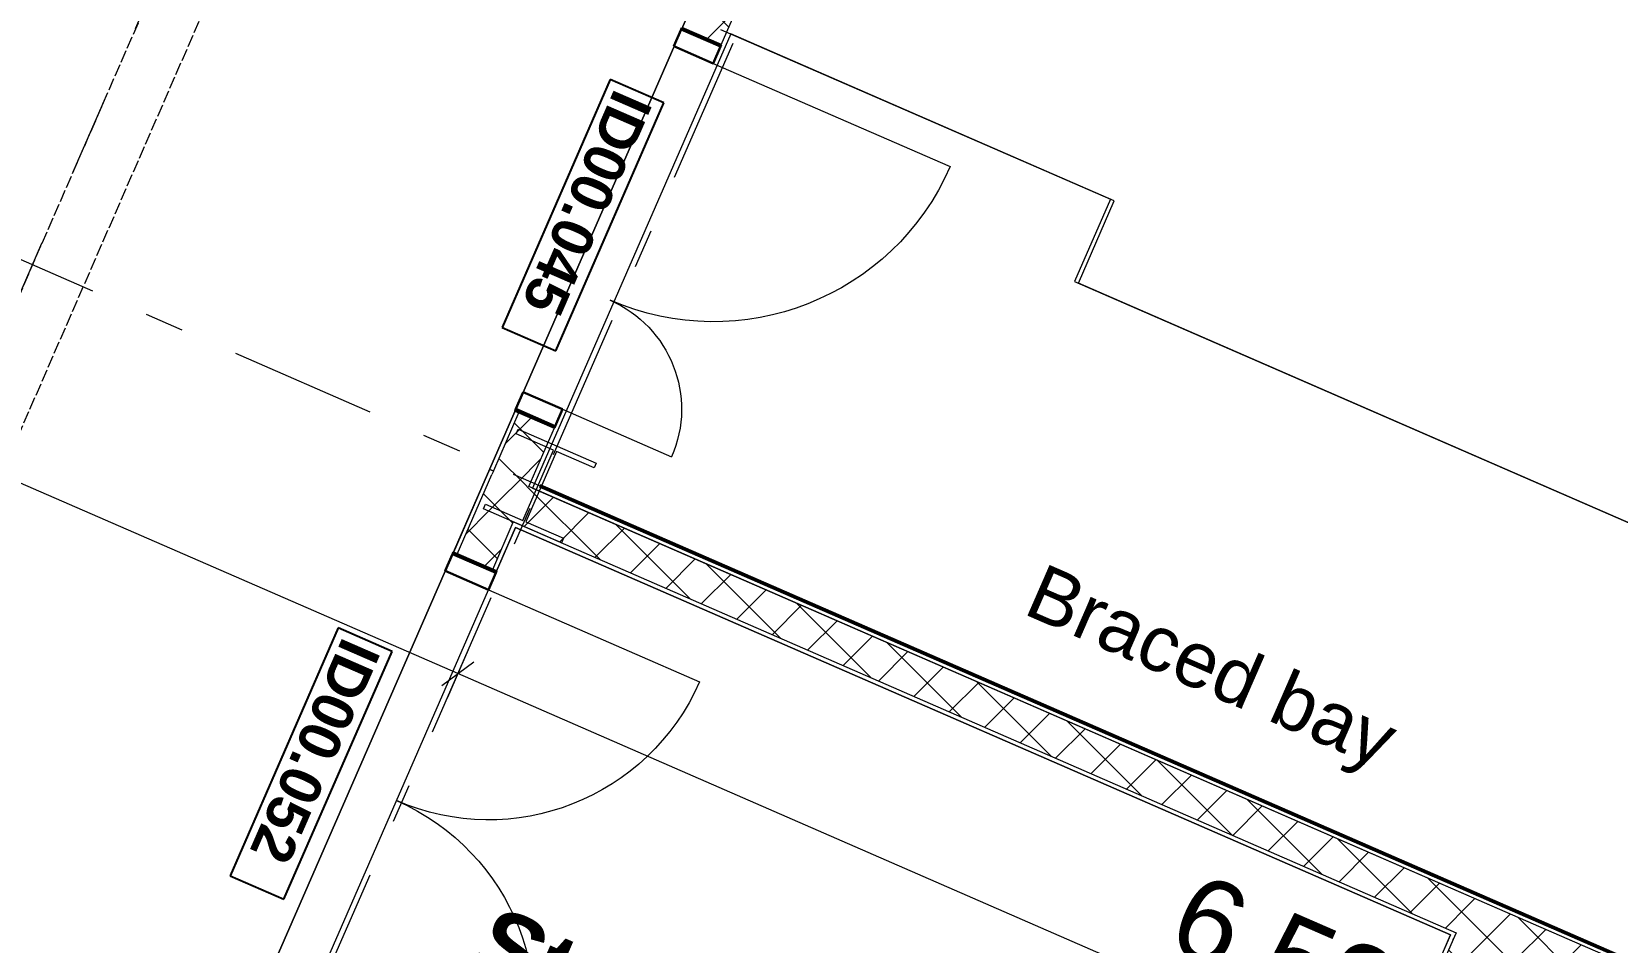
# Model space of a CAD drawing. Header units: millimetres. Extents: x -99530 to 90294, y -97212 to 56397.
# Drawn here: x -19230 to -13502, y -42303 to -39010 of the extents above; entities that cross this region are included whole.
import ezdxf
from ezdxf.enums import TextEntityAlignment as Align

# ---------------------------------------------------------------- set-up
doc = ezdxf.new("R2010")
doc.units = ezdxf.units.MM
doc.header["$MEASUREMENT"] = 0
for name, pattern in [('Dashed', [564.444447, 282.222223, -282.222223]), ('Double Dashed', [1093.611073, 529.166651, -211.666656, 141.111112, -211.666656]), ('Hidden Line', [55, 45, -10])]:
    doc.linetypes.add(name, pattern=pattern)
for name, color, linetype in [('COLUMN.IFC Import', 7, 'Continuous'), ('New_A-05-M_Gross_Int_Catering', 7, 'Continuous'), ('New_A-05-M_Gross_Int_Circulation', 7, 'Continuous'), ('New_A-15-MG_Structural_Grid_Phase_2', 7, 'Continuous'), ('New_A-20-M_Floor_Slab', 7, 'Continuous'), ('New_A-25-M_Wall_Int', 7, 'Continuous'), ('New_A-95-D_Dim_Grid.Dim', 7, 'Continuous'), ('New_ArchiCAD Door Markers', 7, 'Continuous'), ('New_ArchiCAD Doors', 7, 'Continuous')]:
    doc.layers.add(name, color=color, linetype=linetype)
for name, color, linetype, lineweight in [('COLUMN.IFC Import_Pen_No__2', 8, 'Continuous', 15), ('New_A-20-M_Floor_Slab_Pen_No__89', 8, 'Continuous', 20), ('New_A-25-M_Wall_Int_Pen_No__1', 7, 'Continuous', 13), ('New_A-25-M_Wall_Int_Pen_No__87', 8, 'Continuous', 20), ('New_A-95-D_Dim_Grid.Dim_Pen_No__4', 7, 'Continuous', 20), ('New_A-95-P_Drawing_Pen_No__1', 7, 'Continuous', 13), ('New_A-95-P_Drawing_Pen_No__156', 5, 'Continuous', 50), ('New_A-95-P_Text_1_50_GA_Pen_No__1', 7, 'Continuous', 13), ('New_ArchiCAD Door Markers_Pen_No__1', 7, 'Continuous', 13), ('New_ArchiCAD Door Markers_Pen_No__5', 7, 'Continuous', 25), ('New_ArchiCAD Doors_Pen_No__1', 7, 'Continuous', 13), ('New_ArchiCAD Zone Stamps_Pen_No__6', 7, 'Continuous', 35), ('New_ArchiCAD Zone Stamps_Pen_No__9', 7, 'Continuous', 13)]:
    doc.layers.add(name, color=color, linetype=linetype, lineweight=lineweight)
for name, color, linetype, lineweight, true_color in [('New_A-05-M_Gross_Int_Catering_Pen_No__74', 7, 'Continuous', 20, 0x606060), ('New_A-05-M_Gross_Int_Circulation_Pen_No__74', 7, 'Continuous', 20, 0x606060), ('New_A-15-MG_Structural_Grid_Phase_2_Pen_No__222', 7, 'Continuous', 13, 0x65af33), ('New_A-25-M_Wall_Int_Pen_No__107', 7, 'Continuous', 15, 0xa6a6a6), ('New_ArchiCAD Doors_Pen_No__43', 7, 'Continuous', 30, 0x444444), ('New_ArchiCAD Doors_Pen_No__63', 7, 'Continuous', 20, 0x606060)]:
    doc.layers.add(name, color=color, linetype=linetype, lineweight=lineweight, true_color=true_color)
doc.styles.add('GENERATED_STYLE_1', font='')
doc.styles.add('GENERATED_STYLE_2', font='')
doc.styles.add('GENERATED_STYLE_3', font='')
doc.styles.add('GENERATED_STYLE_4', font='')
doc.styles.get('GENERATED_STYLE_1').set_extended_font_data('Arial', bold=True)
doc.styles.get('GENERATED_STYLE_2').set_extended_font_data('Swis721 BT', bold=True)
doc.styles.get('GENERATED_STYLE_3').set_extended_font_data('Arial')
doc.styles.get('GENERATED_STYLE_4').set_extended_font_data('Swis721 BT')
doc.linetypes.add('Double Slash', pattern='A,0,[4,EC-MA-00-GF-DR-A-00362 Phase 2 Central Wing Ground Floor GA-S2-P161.Shx,S=15.679012,R=0,X=0,Y=0],-1975.555563,0', length=1975.555563)
doc.dimstyles.new('GENERATED_STYLE__2', dxfattribs={"dimtxt": 300, "dimasz": 95, "dimexe": 0.18, "dimexo": 0, "dimgap": 0.09, "dimtad": 1, "dimdec": 0, "dimzin": 0, "dimdsep": 46, "dimtxsty": 'GENERATED_STYLE_4', "dimblk": 'ARROWHEAD_2', "dimblk1": 'ARROWHEAD_2', "dimblk2": 'ARROWHEAD_2', "dimcen": 0.09, "dimclrd": 7, "dimclre": 7, "dimclrt": 7, "dimadec": 0, "dimazin": 0, "dimtfac": 1, "dimtdec": 4, "dimtmove": 0, "dimatfit": 3, "dimfxl": 1, "dimtolj": 1, "dimtzin": 0, "dimarcsym": 0})
pattern_1 = [(45, (0, 0), (-91.92388, 91.92388), []), (135, (0, 0), (91.92388, 91.92388), [])]
pattern_2 = [(66.44174, (0, 0), (-158.76915, 69.22685), [0, -100]), (66.44174, (-59.4, 80.45), (-158.76915, 69.22685), [0, -100])]
pattern_3 = [(336.4404, (0, 0), (69.2305, 158.76755), [0, -100]), (336.4404, (80.45, 59.4), (69.2305, 158.76755), [0, -100])]

# ---------------------------------------------------------------- blocks, each defined once
blk = doc.blocks.new('Atrium South_INB 0152_4_1', base_point=(-20962.3, -37996.4))
at = {"layer": 'New_A-05-M_Gross_Int_Circulation_Pen_No__74', "linetype": 'Continuous'}
blk.add_line((-20095.3, -46371.1), (-16799.7, -38813.3), dxfattribs=at)
at = {"layer": 'New_ArchiCAD Zone Stamps_Pen_No__6'}
for tag, height, style, p in [('ROOM_NAME', 250, 'GENERATED_STYLE_1', (-21498.1, -36566.4)), ('zoneNameLine2', 250, 'GENERATED_STYLE_1', (-21686.5, -36998.5)), ('ROOM_NUMBER', 200, 'GENERATED_STYLE_3', (-21875, -37419.2)), ('measuredAreaCode', 200, 'GENERATED_STYLE_3', (-22032, -37779.3)), ('DUMMY_649', 200, 'GENERATED_STYLE_3', (-21724.6, -37913.3)), ('DUMMY_650', 200, 'GENERATED_STYLE_3', (-21095.4, -38187.7)), ('DUMMY_651', 133.3, 'GENERATED_STYLE_3', (-20816.1, -38294.2))]:
    blk.add_attdef(tag, text='', height=height, rotation=336.4404, dxfattribs=dict(at, style=style)).set_placement(p, align=Align.TOP_LEFT)
blk = doc.blocks.new('Stair 06 Lobby_INB 0158_49_1', base_point=(-16927.4, -43634.5))
at = {"layer": 'New_A-05-M_Gross_Int_Circulation_Pen_No__74', "linetype": 'Continuous'}
for p, q in [((-17481.9, -40802.9), (-18679.2, -43548.8)), ((-14104, -42275.9), (-17481.9, -40802.9)), ((-15301.3, -45021.7), (-14104, -42275.9))]:
    blk.add_line(p, q, dxfattribs=at)
at = {"layer": 'New_ArchiCAD Zone Stamps_Pen_No__9'}
for tag, height, style, p in [('ROOM_NAME', 250, 'GENERATED_STYLE_1', (-17550.9, -42166.2)), ('zoneNameLine2', 250, 'GENERATED_STYLE_1', (-17739.3, -42598.3)), ('ROOM_NUMBER', 200, 'GENERATED_STYLE_3', (-17927.8, -43019)), ('measuredAreaCode', 200, 'GENERATED_STYLE_3', (-18084.8, -43379.1)), ('ROOM_HOLES_PRM', 200, 'GENERATED_STYLE_3', (-17777.4, -43513.1)), ('DUMMY_649', 200, 'GENERATED_STYLE_3', (-17306.7, -43718.4)), ('DUMMY_650', 133.3, 'GENERATED_STYLE_3', (-17027.4, -43824.9))]:
    blk.add_attdef(tag, text='', height=height, rotation=336.4404, dxfattribs=dict(at, style=style)).set_placement(p, align=Align.TOP_LEFT)
blk = doc.blocks.new('Catering Circ_INB 0358_50_1', base_point=(-3991.8, -47780.3))
at = {"layer": 'New_A-05-M_Gross_Int_Catering_Pen_No__74', "linetype": 'Continuous'}
for p, q in [((-16704.1, -39018.6), (-17420.2, -40660.7)), ((-15319, -39622.6), (-16704.1, -39018.6)), ((-15448.5, -39919.7), (-15319, -39622.6)), ((-2051.5, -45761.4), (-15448.5, -39919.7)), ((-17420.2, -40660.7), (-4544.9, -46275))]:
    blk.add_line(p, q, dxfattribs=at)
at = {"layer": 'New_ArchiCAD Zone Stamps_Pen_No__9'}
for tag, height, style, p in [('ROOM_NAME', 250, 'GENERATED_STYLE_1', (-4519.2, -46353.8)), ('zoneNameLine2', 250, 'GENERATED_STYLE_1', (-4707.7, -46786)), ('ROOM_NUMBER', 200, 'GENERATED_STYLE_3', (-4896.1, -47206.7)), ('measuredAreaCode', 200, 'GENERATED_STYLE_3', (-5053.1, -47566.8)), ('DUMMY_649', 200, 'GENERATED_STYLE_3', (-4745.7, -47700.8)), ('DUMMY_650', 200, 'GENERATED_STYLE_3', (-4256.4, -47914.2)), ('DUMMY_651', 133.3, 'GENERATED_STYLE_3', (-3977.1, -48020.7))]:
    blk.add_attdef(tag, text='', height=height, rotation=336.4404, dxfattribs=dict(at, style=style)).set_placement(p, align=Align.TOP_LEFT)
blk = doc.blocks.new('Food Prep._INB 0310_54_1', base_point=(-12188.2, -37086.3))
at = {"layer": 'New_A-05-M_Gross_Int_Catering_Pen_No__74', "linetype": 'Continuous'}
for p, q in [((-16741.5, -39002.3), (-15332.7, -39616.6)), ((-15332.7, -39616.6), (-15462.3, -39913.7)), ((-15462.3, -39913.7), (-10190.6, -42212.4))]:
    blk.add_line(p, q, dxfattribs=at)
at = {"layer": 'New_ArchiCAD Zone Stamps_Pen_No__9'}
for tag, height, style, p in [('ROOM_NAME', 250, 'GENERATED_STYLE_1', (-12549.5, -35732.3)), ('zoneNameLine2', 250, 'GENERATED_STYLE_1', (-12737.9, -36164.5)), ('ROOM_NUMBER', 200, 'GENERATED_STYLE_3', (-12926.4, -36585.2)), ('measuredAreaCode', 200, 'GENERATED_STYLE_3', (-13083.4, -36945.3)), ('DUMMY_649', 200, 'GENERATED_STYLE_3', (-12776, -37079.3)), ('DUMMY_650', 200, 'GENERATED_STYLE_3', (-12286.7, -37292.7)), ('DUMMY_651', 133.3, 'GENERATED_STYLE_3', (-12007.4, -37399.3))]:
    blk.add_attdef(tag, text='', height=height, rotation=336.4404, dxfattribs=dict(at, style=style)).set_placement(p, align=Align.TOP_LEFT)
blk = doc.blocks.new('Slab_56_1', base_point=(-44734.1, -52924.7))
at = {"layer": 'New_A-20-M_Floor_Slab_Pen_No__89', "linetype": 'Continuous', "flags": 128}
blk.add_lwpolyline([(-44734.1, -52924.7), (-44734.3, -52924.7, -0.179811), (-34721.5, -33027.7), (-34721.9, -33027.2), (-25959.6, -24873.2), (-20981.6, -27043.9), (-17009.6, -17934.7), (-17703.3, -17189.1), (-11222.9, -11158.5), (-10852.6, -11556.4), (-2918.7, -4173.2), (921.4, -599.8), (3259.5, -1619.3), (2636.4, -2195.9), (2144.4, -3324.3), (-4596.3, -18782.9), (-10337.1, -31948.3), (-13252, -30677.2), (-20095.3, -46371.2, -0.415568), (-30017.2, -50195.9), (-38342, -69287.7, -0.234037), (-41521.4, -64901.1, -0.022084), (-42146.9, -60901.4), (-44895.7, -59706.6, -0.043731)], format="xyb", close=True, dxfattribs=at)
blk = doc.blocks.new('Double Door Asymmetric 19_12')
at = {"layer": 'New_ArchiCAD Doors_Pen_No__1', "linetype": 'Continuous'}
for p, q in [((-755, -140), (-755, 0)), ((755, -140), (755, 0)), ((-755, -155), (-755, -140)), ((755, -155), (755, -140))]:
    blk.add_line(p, q, dxfattribs=at)
at = {"layer": 'New_ArchiCAD Doors_Pen_No__43', "linetype": 'Continuous'}
for p, q in [((-748, 0), (-755, 0)), ((-755, 0), (-755, -155)), ((-682, 0), (-748, 0)), ((-748, 0), (-748, -155)), ((-682, -155), (-682, 0)), ((748, 0), (682, 0)), ((682, 0), (682, -155)), ((748, 0), (755, 0)), ((748, -155), (748, 0)), ((755, 0), (755, -155)), ((-748, -155), (-755, -155)), ((-748, -155), (-682, -155)), ((682, -155), (748, -155)), ((748, -155), (755, -155))]:
    blk.add_line(p, q, dxfattribs=at)
at = {"layer": 'New_ArchiCAD Doors_Pen_No__63', "linetype": 'Continuous'}
for p, q in [((682, 0), (682, 934)), ((-682, 0), (-682, 430))]:
    blk.add_line(p, q, dxfattribs=at)
for centre, radius, start, end in [((682, 0), 934, 90, 180), ((-682, 0), 430, 0, 90)]:
    blk.add_arc(centre, radius, start, end, dxfattribs=at)
blk = doc.blocks.new('Door Stamp 17_34')
at = {"layer": 'New_ArchiCAD Door Markers_Pen_No__5', "linetype": 'Continuous'}
for p, q in [((497.6, -106.2), (-479.6, -106.2)), ((-479.6, -106.2), (-479.6, -318)), ((497.6, -318), (497.6, -106.2)), ((-479.6, -318), (497.6, -318)), ((-479.6, -318), (497.6, -318))]:
    blk.add_line(p, q, dxfattribs=at)
at = {"layer": 'New_ArchiCAD Door Markers_Pen_No__1', "style": 'GENERATED_STYLE_2'}
blk.add_attdef('AC_WIDO_ID', text='', height=150, dxfattribs=at).set_placement((-420.7, -273.4), align=Align.BOTTOM_LEFT)
blk = doc.blocks.new('Wall_149_1', base_point=(-13177.7, -30878.7))
at = {"layer": 'New_A-25-M_Wall_Int_Pen_No__107', "linetype": 'Continuous'}
h = blk.add_hatch(dxfattribs=at)
h.set_pattern_fill('Concrete_Block_0001', color=256, style=0, pattern_type=2)
h.set_pattern_definition(pattern_1)
h.paths.add_polyline_path([(-16867.1, -39002.3), (-16738.8, -39058.1), (-13177.7, -30878.7), (-13250.2, -30694.4)])
h = blk.add_hatch(dxfattribs=at)
h.set_pattern_fill('Plaster_0001', color=256, style=0, pattern_type=2)
h.set_pattern_definition([(246.4733, (0, 0), (-158.80724, 69.1394), [0, -100]), (246.4733, (59.44, -80.41), (-158.80724, 69.1394), [0, -100])])
h.paths.add_polyline_path([(-17483.6, -40380.8), (-17576, -40592.8), (-17562.2, -40598.8), (-17469.9, -40386.7)])
h = blk.add_hatch(dxfattribs=at)
h.set_pattern_fill('Concrete_Block_0001', color=256, style=0, pattern_type=2)
h.set_pattern_definition(pattern_1)
h.paths.add_polyline_path([(-17562.2, -40598.8), (-17433.9, -40654.8), (-17341.5, -40442.6), (-17469.9, -40386.7)])
at = {"layer": 'New_A-25-M_Wall_Int_Pen_No__1', "linetype": 'Continuous'}
for p, q in [((-16867.1, -39002.3), (-16738.8, -39058.1)), ((-17483.6, -40380.8), (-17469.9, -40386.7)), ((-17469.9, -40386.7), (-17562.2, -40598.8)), ((-17469.9, -40386.7), (-17341.5, -40442.6))]:
    blk.add_line(p, q, dxfattribs=at)
at = {"layer": 'New_A-25-M_Wall_Int_Pen_No__1', "linetype": 'Continuous', "flags": 128}
for points in [[(-16738.8, -39058.1), (-13177.7, -30878.7)], [(-17483.6, -40380.8), (-17576, -40592.8)], [(-17433.9, -40654.8), (-17341.5, -40442.6)], [(-17576, -40592.8), (-17562.2, -40598.8)]]:
    blk.add_lwpolyline(points, dxfattribs=at)
at = {"layer": 'New_ArchiCAD Door Markers'}
ref = blk.add_blockref('Door Stamp 17_34', (-17040.2, -39750.4), dxfattribs=dict(at, rotation=246.4732809831966))
ref.add_attrib('AC_WIDO_ID', 'ID00.045', dxfattribs={"layer": 'New_ArchiCAD Door Markers_Pen_No__1', "color": 7, "height": 150, "rotation": 246.4733, "style": 'GENERATED_STYLE_2'}).set_placement((-17163.8, -39193.1), align=Align.BOTTOM_LEFT)
at = {"layer": 'New_ArchiCAD Doors', "color": 251, "linetype": 'Continuous', "lineweight": 20, "true_color": 0x606060, "xscale": -1, "zscale": 1000, "rotation": 246.4732809831966}
blk.add_blockref('Double Door Asymmetric 19_12', (-17040.2, -39750.4), dxfattribs=at)
blk = doc.blocks.new('Double Door 19_10')
at = {"layer": 'New_ArchiCAD Doors_Pen_No__1', "linetype": 'Continuous'}
for p, q in [((-905, -15), (-905, 0)), ((905, -15), (905, 0)), ((-905, -155), (-905, -15)), ((905, -155), (905, -15)), ((-905, -170), (-905, -155)), ((905, -170), (905, -155))]:
    blk.add_line(p, q, dxfattribs=at)
at = {"layer": 'New_ArchiCAD Doors_Pen_No__43', "linetype": 'Continuous'}
for p, q in [((-898, 0), (-905, 0)), ((-905, 0), (-905, -170)), ((-832, 0), (-898, 0)), ((-898, 0), (-898, -170)), ((-832, -170), (-832, 0)), ((898, 0), (832, 0)), ((832, 0), (832, -170)), ((898, 0), (905, 0)), ((898, -170), (898, 0)), ((905, 0), (905, -170)), ((-898, -170), (-905, -170)), ((-898, -170), (-832, -170)), ((832, -170), (898, -170)), ((898, -170), (905, -170))]:
    blk.add_line(p, q, dxfattribs=at)
at = {"layer": 'New_ArchiCAD Doors_Pen_No__63', "linetype": 'Continuous'}
for p, q in [((-832, 0), (-832, 832)), ((832, 0), (832, 832))]:
    blk.add_line(p, q, dxfattribs=at)
for centre, start, end in [((-832, 0), 0, 90), ((832, 0), 90, 180)]:
    blk.add_arc(centre, 832, start, end, dxfattribs=at)
blk = doc.blocks.new('Door Stamp 17_28')
at = {"layer": 'New_ArchiCAD Door Markers_Pen_No__5', "linetype": 'Continuous'}
for p, q in [((488.6, -230), (-488.6, -230)), ((-488.6, -230), (-488.6, -441.8)), ((488.6, -441.8), (488.6, -230)), ((-488.6, -441.8), (488.6, -441.8)), ((-488.6, -441.8), (488.6, -441.8))]:
    blk.add_line(p, q, dxfattribs=at)
at = {"layer": 'New_ArchiCAD Door Markers_Pen_No__1', "style": 'GENERATED_STYLE_2'}
blk.add_attdef('AC_WIDO_ID', text='', height=150, dxfattribs=at).set_placement((-429.7, -397), align=Align.BOTTOM_LEFT)
blk = doc.blocks.new('Wall_155_1', base_point=(-17575.8, -40592.9))
at = {"layer": 'New_A-25-M_Wall_Int_Pen_No__107', "linetype": 'Continuous'}
h = blk.add_hatch(dxfattribs=at)
h.set_pattern_fill('Plaster_0001', color=256, style=0, pattern_type=2)
h.set_pattern_definition(pattern_2)
h.paths.add_polyline_path([(-17706.8, -40893.2), (-17693, -40899.2), (-17567.5, -40611.4), (-17575.8, -40592.9)])
h = blk.add_hatch(dxfattribs=at)
h.set_pattern_fill('Concrete_Block_0001', color=256, style=0, pattern_type=2)
h.set_pattern_definition(pattern_1)
h.paths.add_polyline_path([(-17491, -40782.6), (-17567.5, -40611.4), (-17618, -40727.2)])
h = blk.add_hatch(dxfattribs=at)
h.set_pattern_fill('Concrete_Block_0001', color=256, style=0, pattern_type=2)
h.set_pattern_definition(pattern_1)
h.paths.add_polyline_path([(-17693, -40899.2), (-17564.7, -40955.2), (-17490.2, -40784.4), (-17491, -40782.6), (-17618, -40727.2)])
h = blk.add_hatch(dxfattribs=at)
h.set_pattern_fill('Plaster_0001', color=256, style=0, pattern_type=2)
h.set_pattern_definition(pattern_2)
h.paths.add_polyline_path([(-17495.7, -40796.9), (-17481.9, -40802.9), (-17490.2, -40784.4)])
h = blk.add_hatch(dxfattribs=at)
h.set_pattern_fill('Plaster_0001', color=256, style=0, pattern_type=2)
h.set_pattern_definition(pattern_2)
h.paths.add_polyline_path([(-17564.7, -40955.2), (-17550.9, -40961.1), (-17481.9, -40802.9), (-17495.7, -40796.9)])
at = {"layer": 'New_A-25-M_Wall_Int_Pen_No__1', "linetype": 'Continuous'}
for p, q in [((-17693, -40899.2), (-17567.5, -40611.4)), ((-17564.7, -40955.2), (-17490.2, -40784.4)), ((-17706.8, -40893.2), (-17693, -40899.2)), ((-17693, -40899.2), (-17564.7, -40955.2)), ((-17564.7, -40955.2), (-17550.9, -40961.1))]:
    blk.add_line(p, q, dxfattribs=at)
at = {"layer": 'New_A-25-M_Wall_Int_Pen_No__1', "linetype": 'Continuous', "flags": 128}
for points in [[(-17575.8, -40592.9), (-17706.8, -40893.2)], [(-17550.9, -40961.1), (-17481.9, -40802.9)]]:
    blk.add_lwpolyline(points, dxfattribs=at)
at = {"layer": 'New_ArchiCAD Door Markers'}
ref = blk.add_blockref('Door Stamp 17_28', (-17912.6, -41790.7), dxfattribs=dict(at, rotation=246.4417373736269))
ref.add_attrib('AC_WIDO_ID', 'ID00.052', dxfattribs={"layer": 'New_ArchiCAD Door Markers_Pen_No__1', "color": 7, "height": 150, "rotation": 246.4417, "style": 'GENERATED_STYLE_2'}).set_placement((-18145.8, -41175.6), align=Align.BOTTOM_LEFT)
at = {"layer": 'New_ArchiCAD Doors', "color": 251, "linetype": 'Continuous', "lineweight": 20, "true_color": 0x606060, "xscale": -0.9999999999999999, "zscale": 1000, "rotation": 246.4417373736269}
blk.add_blockref('Double Door 19_10', (-17912.6, -41790.7), dxfattribs=at)
blk = doc.blocks.new('Wall_246_1', base_point=(-13886.2, -42201.7))
at = {"layer": 'New_A-25-M_Wall_Int_Pen_No__107', "linetype": 'Continuous'}
h = blk.add_hatch(dxfattribs=at)
h.set_pattern_fill('Plaster_0001', color=256, style=0, pattern_type=2)
h.set_pattern_definition([(246.4404, (0, 0), (-158.76755, 69.2305), [0, -100]), (246.4404, (59.4, -80.45), (-158.76755, 69.2305), [0, -100])])
h.paths.add_polyline_path([(-14104, -42275.9), (-14155.7, -42394.4), (-14141.9, -42400.4), (-14090.2, -42281.9)])
h = blk.add_hatch(dxfattribs=at)
h.set_pattern_fill('Concrete_Block_0001', color=256, style=0, pattern_type=2)
h.set_pattern_definition(pattern_1)
h.paths.add_polyline_path([(-14141.9, -42400.4), (-14013.6, -42456.4), (-13961.9, -42337.8), (-14090.2, -42281.9)])
at = {"layer": 'New_A-25-M_Wall_Int_Pen_No__1', "linetype": 'Continuous'}
blk.add_line((-14090.2, -42281.9), (-14141.9, -42400.4), dxfattribs=at)
at = {"layer": 'New_A-25-M_Wall_Int_Pen_No__1', "linetype": 'Continuous', "flags": 128}
blk.add_lwpolyline([(-14104, -42275.9), (-14155.7, -42394.4)], dxfattribs=at)
blk = doc.blocks.new('Wall_259_1', base_point=(-18538.2, -38273.5))
at = {"layer": 'New_A-25-M_Wall_Int_Pen_No__87', "linetype": 'Hidden Line', "flags": 128}
for points in [[(-18538.2, -38273.5), (-20488.9, -42746.9)], [(-20225.6, -42643.5), (-18354.9, -38353.4)]]:
    blk.add_lwpolyline(points, dxfattribs=at)
blk = doc.blocks.new('Wall_300_1', base_point=(-7107, -45157.8))
at = {"layer": 'New_A-25-M_Wall_Int_Pen_No__107', "linetype": 'Continuous'}
h = blk.add_hatch(dxfattribs=at)
h.set_pattern_fill('Plaster_0001', color=256, style=0, pattern_type=2)
h.set_pattern_definition(pattern_2)
h.paths.add_polyline_path([(-17562.1, -40598.9), (-17575.8, -40592.9), (-17567.5, -40611.4)])
h = blk.add_hatch(dxfattribs=at)
h.set_pattern_fill('Concrete_Block_0001', color=256, style=0, pattern_type=2)
h.set_pattern_definition(pattern_1)
h.paths.add_polyline_path([(-17433.7, -40654.8), (-17562.1, -40598.9), (-17567.5, -40611.4), (-17491, -40782.6), (-17489.7, -40783.2)])
h = blk.add_hatch(dxfattribs=at)
h.set_pattern_fill('Concrete_Block_0001', color=256, style=0, pattern_type=2)
h.set_pattern_definition(pattern_1)
h.paths.add_polyline_path([(-14028.3, -42139.8), (-17433.7, -40654.8), (-17489.7, -40783.2), (-14084.3, -42268.1)])
h = blk.add_hatch(dxfattribs=at)
h.set_pattern_fill('Concrete_Block_0001', color=256, style=0, pattern_type=2)
h.set_pattern_definition(pattern_1)
h.paths.add_polyline_path([(-17489.7, -40783.2), (-17491, -40782.6), (-17490.2, -40784.4)])
h = blk.add_hatch(dxfattribs=at)
h.set_pattern_fill('Plaster_0001', color=256, style=0, pattern_type=2)
h.set_pattern_definition(pattern_2)
h.paths.add_polyline_path([(-17489.7, -40783.2), (-17490.2, -40784.4), (-17481.9, -40802.9), (-17475.9, -40789.2)])
h = blk.add_hatch(dxfattribs=at)
h.set_pattern_fill('Plaster_0001', color=256, style=0, pattern_type=2)
h.set_pattern_definition(pattern_3)
h.paths.add_polyline_path([(-14098, -42262.1), (-17475.9, -40789.2), (-17481.9, -40802.9), (-14104, -42275.9)])
h = blk.add_hatch(dxfattribs=at)
h.set_pattern_fill('Concrete_Block_0001', color=256, style=0, pattern_type=2)
h.set_pattern_definition(pattern_1)
h.paths.add_polyline_path([(-13900, -42195.7), (-14028.3, -42139.8), (-14084.3, -42268.1), (-13955.9, -42324.1)])
h = blk.add_hatch(dxfattribs=at)
h.set_pattern_fill('Concrete_Block_0001', color=256, style=0, pattern_type=2)
h.set_pattern_definition(pattern_1)
h.paths.add_polyline_path([(-13955.9, -42324.1), (-7162.9, -45286.1), (-7107, -45157.8), (-13900, -42195.7)])
h = blk.add_hatch(dxfattribs=at)
h.set_pattern_fill('Plaster_0001', color=256, style=0, pattern_type=2)
h.set_pattern_definition(pattern_3)
h.paths.add_polyline_path([(-14084.3, -42268.1), (-14098, -42262.1), (-14104, -42275.9), (-14090.2, -42281.9)])
h = blk.add_hatch(dxfattribs=at)
h.set_pattern_fill('Concrete_Block_0001', color=256, style=0, pattern_type=2)
h.set_pattern_definition(pattern_1)
h.paths.add_polyline_path([(-13955.9, -42324.1), (-14084.3, -42268.1), (-14090.2, -42281.9), (-13961.9, -42337.8)])
at = {"layer": 'New_A-25-M_Wall_Int_Pen_No__1', "linetype": 'Continuous'}
for p, q in [((-17562.1, -40598.9), (-17567.5, -40611.4)), ((-17489.7, -40783.2), (-17490.2, -40784.4)), ((-17489.7, -40783.2), (-14084.3, -42268.1)), ((-14084.3, -42268.1), (-14090.2, -42281.9))]:
    blk.add_line(p, q, dxfattribs=at)
at = {"layer": 'New_A-25-M_Wall_Int_Pen_No__1', "linetype": 'Continuous', "flags": 128}
for points in [[(-17562.1, -40598.9), (-17575.8, -40592.9)], [(-17433.9, -40654.8), (-17433.7, -40654.8)], [(-7107, -45157.8), (-17433.7, -40654.8)], [(-17481.9, -40802.9), (-14104, -42275.9)]]:
    blk.add_lwpolyline(points, dxfattribs=at)
blk = doc.blocks.new('Column 143')
at = {"layer": 'COLUMN.IFC Import_Pen_No__2', "linetype": 'Continuous'}
for p, q in [((-153.7, 157.25), (153.7, 157.25)), ((-153.7, 138.55), (-153.7, 157.25)), ((-6, 138.55), (-153.7, 138.55)), ((-6, -138.55), (-6, 138.55)), ((6, 138.55), (6, -138.55)), ((153.7, 138.55), (6, 138.55)), ((153.7, 157.25), (153.7, 138.55)), ((-153.7, -138.55), (-6, -138.55)), ((-153.7, -157.25), (-153.7, -138.55)), ((153.7, -157.25), (-153.7, -157.25)), ((6, -138.55), (153.7, -138.55)), ((153.7, -138.55), (153.7, -157.25))]:
    blk.add_line(p, q, dxfattribs=at)
blk = doc.blocks.new('Standard grid marker_34')
at = {"layer": 'New_A-15-MG_Structural_Grid_Phase_2_Pen_No__222', "linetype": 'Double Dashed'}
blk.add_line((1316.9, 0), (57054.5, 0), dxfattribs=at)
at = {"layer": 'New_A-15-MG_Structural_Grid_Phase_2_Pen_No__222', "style": 'GENERATED_STYLE_4'}
for tag, p in [('AC_MarkerText_1_0', (-500, 43.4)), ('AC_MarkerText_1_1', (58871.4, 43.4))]:
    blk.add_attdef(tag, text='', height=350, rotation=180, dxfattribs=at).set_placement(p, align=Align.MIDDLE_CENTER)
blk = doc.blocks.new('Standard grid marker_38')
at = {"layer": 'New_A-15-MG_Structural_Grid_Phase_2_Pen_No__222', "linetype": 'Double Dashed'}
blk.add_line((2709.9, 0), (20151.3, 0), dxfattribs=at)
at = {"layer": 'New_A-15-MG_Structural_Grid_Phase_2_Pen_No__222', "style": 'GENERATED_STYLE_4'}
for tag, p in [('AC_MarkerText_1_0', (-500, -861)), ('AC_MarkerText_1_1', (23361.2, -861))]:
    blk.add_attdef(tag, text='', height=350, rotation=270, dxfattribs=at).set_placement(p, align=Align.MIDDLE_CENTER)
blk = doc.blocks.new('*D1932')
at = {"layer": 'New_A-95-D_Dim_Grid.Dim_Pen_No__4', "linetype": 'Continuous'}
for p, q in [((-11710.3, -43939.3), (-17690.5, -41331.6)), ((-11672.8, -43853.3), (-11747.8, -44025.2)), ((-11768.3, -43982.1), (-11652.2, -43896.4)), ((-5263.2, -46750.5), (-11710.3, -43939.3)), ((-5225.7, -46664.6), (-5300.7, -46836.5)), ((-5321.2, -46793.4), (-5205.1, -46707.7)), ((927.9, -49450.1), (-5263.2, -46750.5))]:
    blk.add_line(p, q, dxfattribs=at)
at = {"layer": 'New_A-95-D_Dim_Grid.Dim_Pen_No__4', "insert": (-8948.5, -45078.1), "char_height": 300, "attachment_point": 7, "rotation": 336.4404, "style": 'GENERATED_STYLE_4'}
blk.add_mtext('\\A1;{\\fSwis721 BT|b0|i0|c0|p34;7,033}', dxfattribs=at)
blk = doc.blocks.new('ARROWHEAD_2')
at = {"color": 0, "linetype": 'Continuous', "lineweight": 0}
for p, q in [((-0.378, -0.655), (0.378, 0.655)), ((0, 0), (-1, 0))]:
    blk.add_line(p, q, dxfattribs=at)
blk = doc.blocks.new('*D1933')
at = {"layer": 'New_A-95-D_Dim_Grid.Dim_Pen_No__4', "linetype": 'Continuous'}
for p, q in [((-17690.5, -41331.6), (-25424.1, -37959.4)), ((-17748.5, -41374.5), (-17632.4, -41288.7)), ((-17653, -41245.7), (-17727.9, -41417.5)), ((-11710.3, -43939.3), (-17690.5, -41331.6)), ((-11768.3, -43982.1), (-11652.2, -43896.4))]:
    blk.add_line(p, q, dxfattribs=at)
at = {"layer": 'New_A-95-D_Dim_Grid.Dim_Pen_No__4', "insert": (-15162.2, -42368.6), "char_height": 300, "attachment_point": 7, "rotation": 336.4404, "style": 'GENERATED_STYLE_4'}
blk.add_mtext('\\A1;{\\fSwis721 BT|b0|i0|c0|p34;6,524}', dxfattribs=at)
blk = doc.blocks.new('*D1934')
at = {"layer": 'New_A-95-D_Dim_Grid.Dim_Pen_No__4', "linetype": 'Continuous'}
for p, q in [((-25366, -37916.5), (-25482.1, -38002.2)), ((-25386.6, -37873.4), (-25461.5, -38045.3)), ((-25424.1, -37959.4), (-25480.1, -37934.9)), ((-17690.5, -41331.6), (-25424.1, -37959.4)), ((-17748.5, -41374.5), (-17632.4, -41288.7))]:
    blk.add_line(p, q, dxfattribs=at)
at = {"layer": 'New_A-95-D_Dim_Grid.Dim_Pen_No__4', "insert": (-22019, -39378.7), "char_height": 300, "attachment_point": 7, "rotation": 336.4404, "style": 'GENERATED_STYLE_4'}
blk.add_mtext('\\A1;{\\fSwis721 BT|b0|i0|c0|p34;8,437}', dxfattribs=at)

msp = doc.modelspace()

# ---------------------------------------------------------------- linework, layer by layer
at = {"layer": 'New_A-95-P_Drawing_Pen_No__1', "linetype": 'Dashed'}
msp.add_line((-20434, -42621), (-18538.2, -38273.5), dxfattribs=at)
at = {"layer": 'New_A-95-P_Drawing_Pen_No__156', "linetype": 'Double Slash', "flags": 128}
msp.add_lwpolyline([(-17394.6, -40653), (-11414.4, -43260.6)], dxfattribs=at)

# ---------------------------------------------------------------- block references
at = {"layer": 'COLUMN.IFC Import', "linetype": 'Continuous', "zscale": 1000, "rotation": 336.4404115839877}
msp.add_blockref('Column 143', (-17394.6, -40653.2), dxfattribs=at)
at = {"layer": 'New_A-05-M_Gross_Int_Catering', "linetype": 'Continuous'}
for name, p in [('Food Prep._INB 0310_54_1', (-12188.2, -37086.3)), ('Catering Circ_INB 0358_50_1', (-3991.8, -47780.3))]:
    msp.add_blockref(name, p, dxfattribs=at)
at = {"layer": 'New_A-05-M_Gross_Int_Circulation', "linetype": 'Continuous'}
msp.add_blockref('Atrium South_INB 0152_4_1', (-20962.3, -37996.4), dxfattribs=at)
ref = msp.add_blockref('Stair 06 Lobby_INB 0158_49_1', (-16927.4, -43634.5), dxfattribs=at)
ref.add_attrib('ROOM_NAME', 'Stair 06 Lobby', dxfattribs={"layer": 'New_ArchiCAD Zone Stamps_Pen_No__9', "color": 7, "height": 250, "rotation": 336.4404, "style": 'GENERATED_STYLE_1'}).set_placement((-17550.9, -42166.2), align=Align.TOP_LEFT)
at = {"layer": 'New_A-15-MG_Structural_Grid_Phase_2', "color": 8, "linetype": 'Continuous', "lineweight": 15, "zscale": 1000}
for name, p, rotation in [('Standard grid marker_38', (-21050.7, -49037.7), 66.44041158399293), ('Standard grid marker_34', (17283.6, -55774.3), 156.4404115839929)]:
    msp.add_blockref(name, p, dxfattribs=dict(at, rotation=rotation))
at = {"layer": 'New_A-20-M_Floor_Slab', "color": 8, "linetype": 'Continuous', "lineweight": 20}
msp.add_blockref('Slab_56_1', (-44734.1, -52924.7), dxfattribs=at)
at = {"layer": 'New_A-25-M_Wall_Int', "color": 250, "lineweight": 50, "true_color": 0x2a2a2a}
for name, p in [('Wall_149_1', (-13177.7, -30878.7)), ('Wall_259_1', (-18538.2, -38273.5)), ('Wall_155_1', (-17575.8, -40592.9)), ('Wall_300_1', (-7107, -45157.8)), ('Wall_246_1', (-13886.2, -42201.7))]:
    msp.add_blockref(name, p, dxfattribs=at)

# ---------------------------------------------------------------- texts
at = {"layer": 'New_A-95-P_Text_1_50_GA_Pen_No__1', "linetype": 'Continuous', "insert": (-15573.8, -40929.3), "char_height": 200, "attachment_point": 1, "rotation": 336.4404, "style": 'GENERATED_STYLE_4'}
msp.add_mtext('\\A1;{\\fSwis721 BT|b0|i0|c0|p34;Braced bay }', dxfattribs=at)

# ---------------------------------------------------------------- dimensions: what is measured, and where the dimension line sits
at = {"layer": 'New_A-95-D_Dim_Grid.Dim', "linetype": 'Continuous'}
for base, p1, p2, picture, middle in [((-25424.1, -37959.4), (-17394.6, -40653), (-25128.1, -37280.7), '*D1934', (-21473.4, -39453)), ((-17690.5, -41331.6), (-11414.4, -43260.6), (-17394.6, -40653), '*D1933', (-14616.5, -42442.9)), ((-11710.3, -43939.3), (-4967.3, -46071.9), (-11414.4, -43260.6), '*D1932', (-8402.9, -45152.4))]:
    dim = msp.add_linear_dim(base=base, p1=p1, p2=p2, angle=156.4404, dimstyle='GENERATED_STYLE__2', dxfattribs=at)
    dim.commit()
    dim.dimension.update_dxf_attribs({"geometry": picture, "text_midpoint": middle, "dimtype": 160, "text_rotation": 336.4404})

doc.saveas('drawing.dxf')
